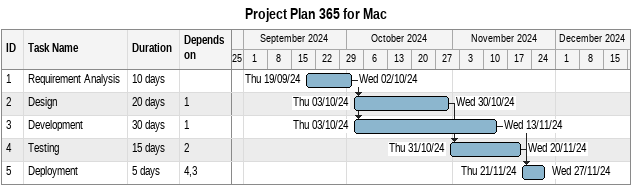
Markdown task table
Project Plan 365 for Mac

| ID | Task | Duration | Start | Finish | Predecessors |
|---|---|---|---|---|---|
| 1 | Requirement Analysis | 10d | 2024-09-19 | 2024-10-02 |  |
| 2 | Design | 20d | 2024-10-03 | 2024-10-30 | 1 |
| 3 | Development | 30d | 2024-10-03 | 2024-11-13 | 1 |
| 4 | Testing | 15d | 2024-10-31 | 2024-11-20 | 2 |
| 5 | Deployment | 5d | 2024-11-21 | 2024-11-27 | 4, 3 |
